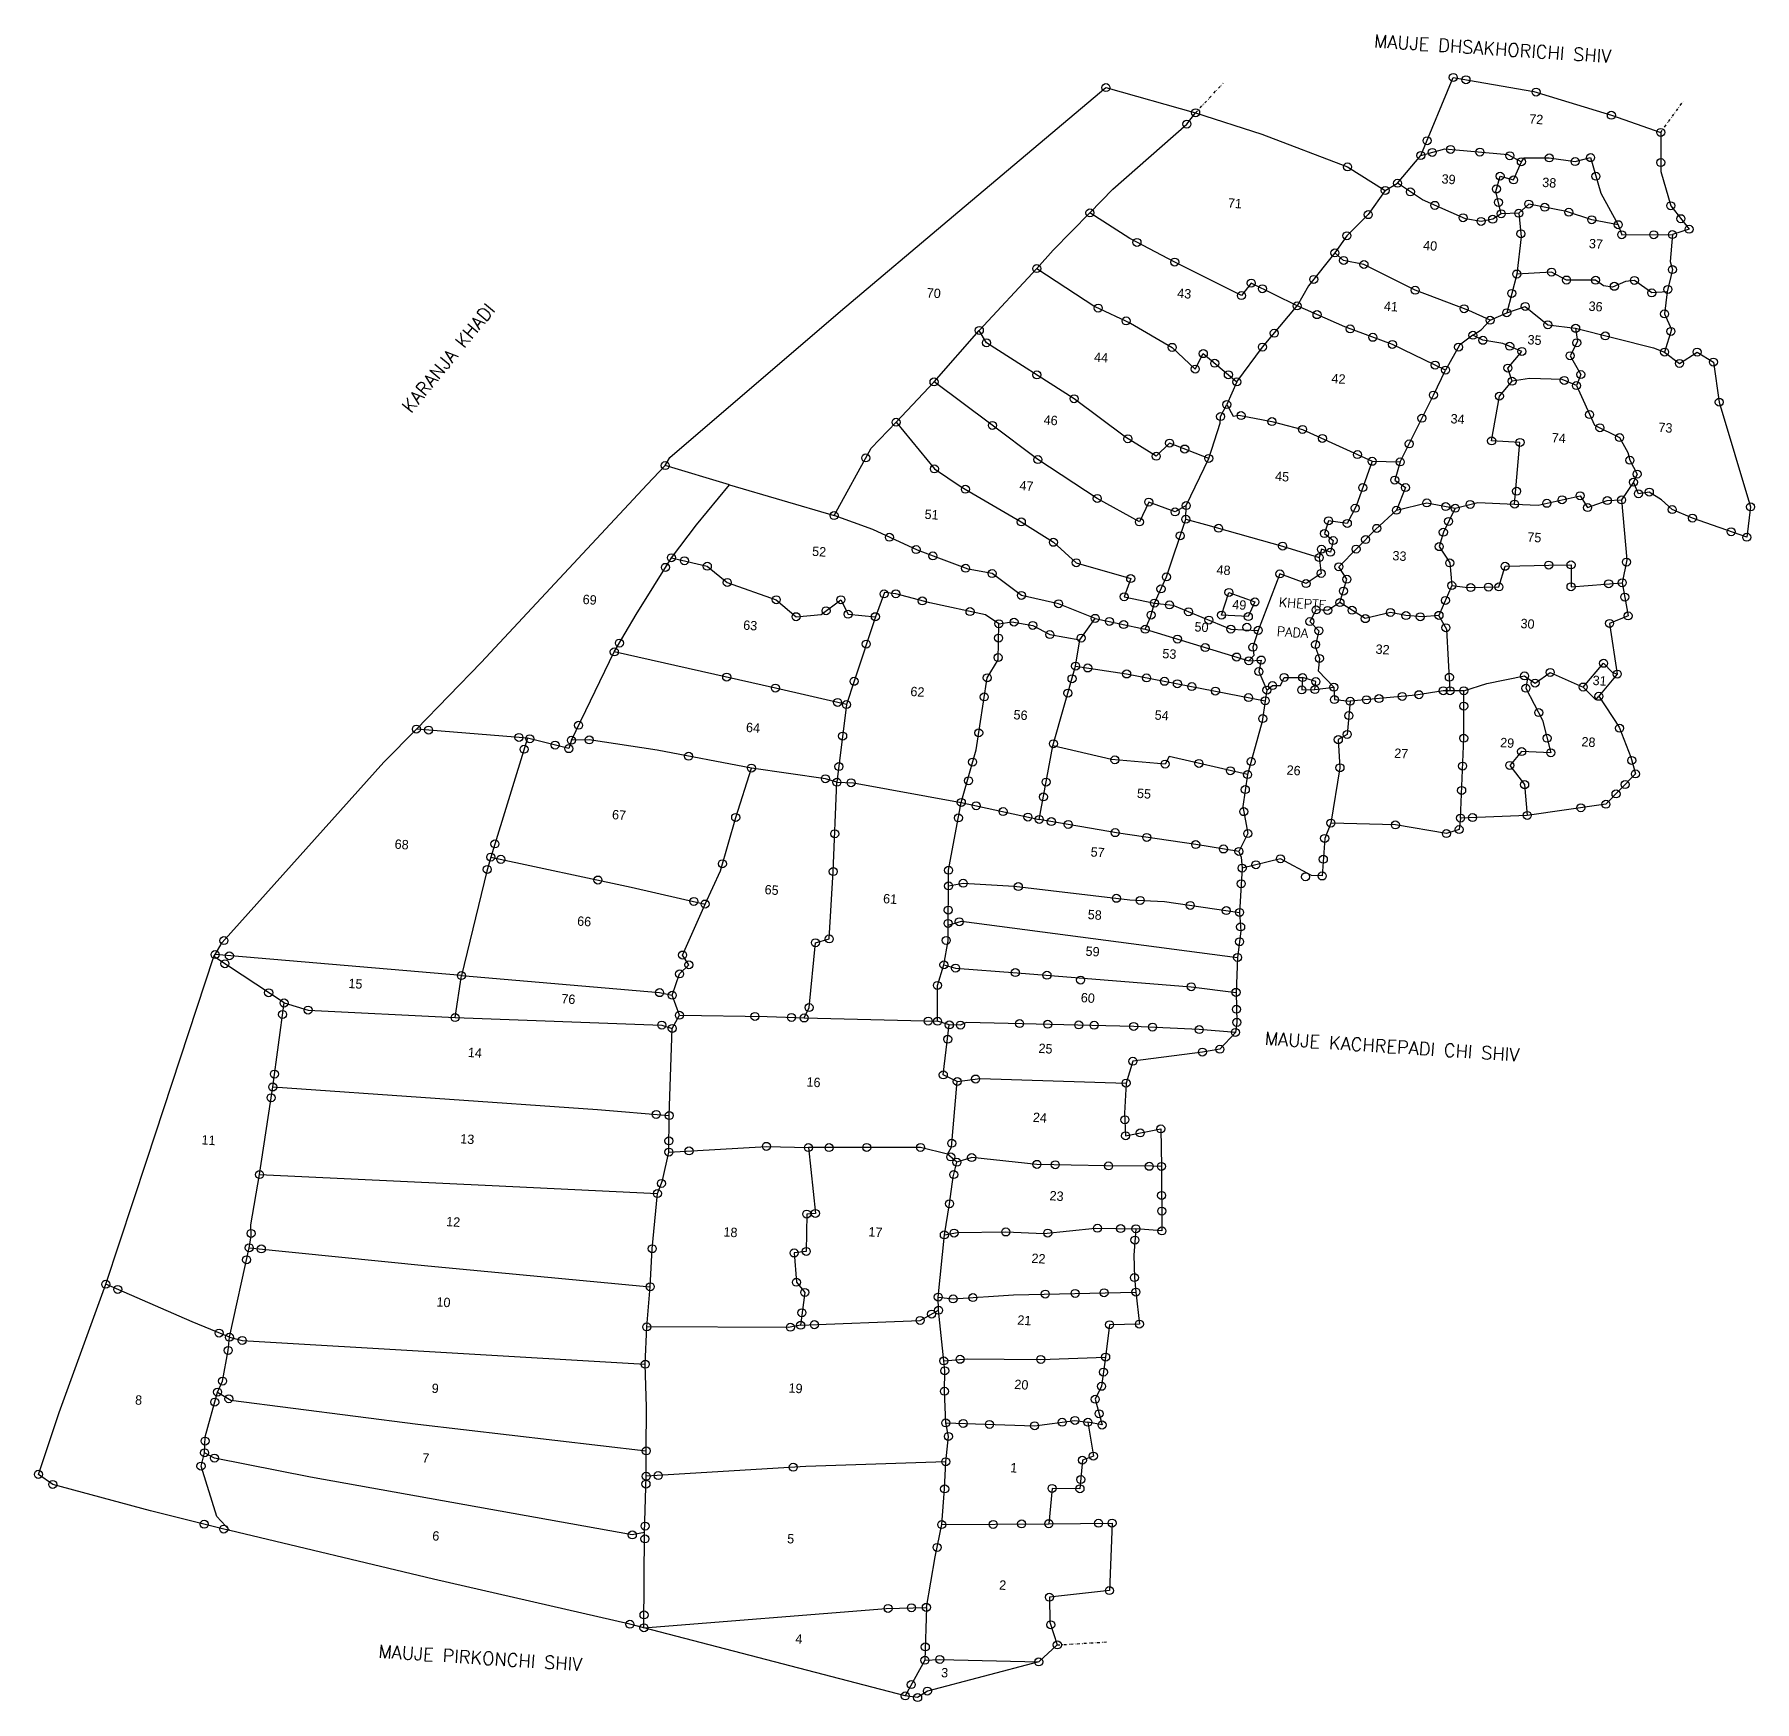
# Model space of a CAD drawing. Header units: metres. Extents: x 287810 to 289472, y 2086225 to 2087837.
import ezdxf
from ezdxf.enums import TextEntityAlignment as Align

# ---------------------------------------------------------------- set-up
doc = ezdxf.new("R2010")
doc.units = ezdxf.units.M
doc.header["$LTSCALE"] = 10
doc.header["$MEASUREMENT"] = 0
doc.linetypes.add('DIVIDE', pattern=[1.25, 0.5, -0.25, 0, -0.25, 0, -0.25])
for name, color, linetype in [('OFF', 1, 'Continuous'), ('POLY_PARCEL', 6, 'Continuous'), ('TEXT_MAPIN', 7, 'Continuous'), ('TEXT_MAPOUT', 7, 'Continuous'), ('TEXT_PARCEL', 7, 'Continuous'), ('V_BOUND_LINE', 7, 'Continuous'), ('V_DIVIDE_LINE', 7, 'DIVIDE')]:
    doc.layers.add(name, color=color, linetype=linetype)
doc.styles.get("Standard").update_dxf_attribs({"font": 'simplex.shx'})
doc.styles.add('TEXT_MAP', font='')
doc.styles.get('TEXT_MAP').set_extended_font_data('Kruti Dev 050')

msp = doc.modelspace()

# ---------------------------------------------------------------- linework, layer by layer
for centre in [(289181.1, 2087795.5), (289193.4, 2087793.3), (288845.4, 2087785.7), (289261.1, 2087781.4), (288932.1, 2087761.4), (289333.9, 2087759), (288923.6, 2087750.5), (289381.6, 2087742.4), (289155.8, 2087734.4), (289178.5, 2087726), (289078.9, 2087709), (289149.8, 2087720.1), (289160.8, 2087723.1), (289206.8, 2087723.4), (289235.8, 2087719.9), (289246.9, 2087714.1), (289273.9, 2087717.8), (289298.9, 2087714.2), (289313.8, 2087718), (289381.7, 2087713.3), (289127.2, 2087693.2), (289226.3, 2087700.1), (289239.4, 2087696.5), (289319, 2087700), (289115.3, 2087686.3), (289139.7, 2087684.9), (289222.8, 2087687.7), (289224.8, 2087674.7), (288829.9, 2087664.6), (289098.9, 2087662.9), (289163.3, 2087671.9), (289190.6, 2087659.9), (289219.2, 2087658.4), (289227.4, 2087663.8), (289244.4, 2087664.2), (289254, 2087673.1), (289269.5, 2087670), (289292.8, 2087665.2), (289314.9, 2087658), (289391.3, 2087671.5), (289401.1, 2087659), (289078.3, 2087642.5), (289208, 2087656.4), (289246.5, 2087644.4), (289340.6, 2087653.2), (289343.9, 2087643.5), (289374.9, 2087643.5), (289392.9, 2087643.6), (289409.1, 2087648.8), (288875.4, 2087636.1), (289066.7, 2087625.9), (288778.5, 2087610.7), (288911.9, 2087617), (289075.1, 2087618.6), (289094.8, 2087614.7), (289392.9, 2087609.8), (288985.8, 2087596.7), (288996.6, 2087591.3), (289046.2, 2087600.3), (289242.5, 2087605.5), (289276.1, 2087607.3), (289290.6, 2087599.7), (289318.7, 2087599.5), (289336.8, 2087593.6), (289356.2, 2087599.3), (288976.4, 2087584.6), (289030.2, 2087574.6), (289144.3, 2087589.8), (289237.6, 2087586.8), (289373, 2087587.3), (289388.5, 2087590.6), (288837.9, 2087572.6), (288864.9, 2087560.1), (289049.4, 2087566.2), (289191.5, 2087571.9), (289216.7, 2087560.8), (289232.8, 2087568), (289250.7, 2087574.1), (289385.3, 2087566.9), (288723, 2087551), (289008, 2087548.3), (289081.5, 2087552.4), (289103.4, 2087544.3), (289200.1, 2087546.3), (289209.8, 2087541.4), (289272.5, 2087556.5), (289299.4, 2087553), (289328, 2087545.7), (289391.5, 2087550), (288729.9, 2087539), (288909.4, 2087534.6), (288939.5, 2087528.5), (288996.7, 2087534.9), (289122.3, 2087537.4), (289186.2, 2087534.8), (289235.7, 2087535.7), (289247.5, 2087530.6), (289294, 2087526.5), (289300.5, 2087539), (289385.4, 2087530), (289416.8, 2087530), (288931.7, 2087513.6), (288950.5, 2087519.2), (289163.6, 2087517.4), (289173.7, 2087512.6), (289233.9, 2087514.6), (289304.4, 2087508.3), (289399.8, 2087519.1), (289432.5, 2087520.4), (288679.2, 2087501.2), (288778.6, 2087508), (288963.7, 2087508.1), (288971.9, 2087501.2), (289237.9, 2087501.9), (289288.4, 2087502.6), (289300.1, 2087497.6), (288814.6, 2087484.9), (288962.2, 2087479.3), (289161.9, 2087488.5), (289225.7, 2087487.4), (289438.2, 2087481.6), (288642.5, 2087462.2), (288735.6, 2087459.1), (288956.2, 2087467.7), (288976, 2087468.7), (289005.8, 2087462.9), (289150.8, 2087466.1), (289312.9, 2087469.6), (288866.6, 2087446.2), (288906.9, 2087442), (289035.4, 2087455.3), (289054.6, 2087446.5), (289218.2, 2087444.2), (289245.6, 2087442.7), (289322.9, 2087456.8), (289341.9, 2087447.3), (288613.2, 2087427.7), (288779.6, 2087426.1), (288894, 2087429.3), (288921.5, 2087436.3), (288944.7, 2087427.2), (289088.5, 2087430.9), (289138.5, 2087441.3), (289351.8, 2087425.4), (288419.4, 2087420.3), (288679.6, 2087417.1), (289102.7, 2087424.4), (289129.8, 2087423.8), (289358.8, 2087412), (288709.5, 2087397.4), (289093.6, 2087399), (289124.5, 2087406.3), (289134.9, 2087399), (289242.3, 2087395.5), (289355.3, 2087404.2), (289360.1, 2087393.1), (289370.6, 2087394.6), (288837, 2087388.5), (288886.8, 2087385), (288912.2, 2087375.5), (288923, 2087381.6), (289086.3, 2087379.1), (289126.1, 2087377.1), (289155.5, 2087384.2), (289173.8, 2087380.7), (289183, 2087379), (289197.4, 2087382.8), (289240.4, 2087383), (289271.5, 2087383.8), (289286.3, 2087387.2), (289303.7, 2087391.1), (289310.9, 2087379.7), (289330, 2087386.4), (289343.8, 2087387.1), (289392.7, 2087377.7), (289468.5, 2087380.4), (288582.6, 2087372), (288763.6, 2087365.8), (288877.7, 2087365.8), (288922.6, 2087368.4), (288954.3, 2087359.7), (289060.6, 2087366.9), (289078.7, 2087364.3), (289107.1, 2087359.6), (289176.6, 2087366.3), (289412.3, 2087369.5), (288636.1, 2087351), (288794.6, 2087346.1), (288917.2, 2087352.4), (289016.1, 2087342.4), (289056.6, 2087354.6), (289065, 2087347.8), (289096.4, 2087348.8), (289167.6, 2087341.9), (289171.5, 2087355.9), (289449.7, 2087356.3), (289464.8, 2087351), (288425.4, 2087331.2), (288438, 2087328.3), (288661.9, 2087339.1), (288678.1, 2087332.9), (288816.7, 2087326.4), (289051.6, 2087331.3), (289053.7, 2087339.4), (289062.4, 2087336.5), (289087.2, 2087339.5), (289177.7, 2087326.2), (289348.5, 2087327), (288419.6, 2087321.9), (288460.1, 2087323), (288709.7, 2087321), (288735.4, 2087315.9), (288869.3, 2087311), (288903.9, 2087312.6), (289013.5, 2087315.5), (289053.4, 2087316), (289070.5, 2087322.5), (289078.3, 2087310.4), (289231.2, 2087322.9), (289273.4, 2087324.1), (289294.9, 2087324.3), (288479.4, 2087307.3), (288630.9, 2087296.2), (288642.3, 2087296.4), (288763.7, 2087294.8), (288863, 2087293.5), (288898.6, 2087301.1), (288964.3, 2087297.6), (289038.8, 2087306.2), (289074.9, 2087299), (289179.7, 2087304.3), (289198, 2087302.4), (289215.1, 2087302.8), (289225.2, 2087303), (289294.9, 2087303.1), (289331.3, 2087306), (289344.4, 2087307), (289346.9, 2087293.2), (288526.7, 2087290.6), (288574.9, 2087279.9), (288589.2, 2087290.6), (288596.1, 2087276.6), (288667.9, 2087289.4), (288714, 2087279.2), (288799.6, 2087286.7), (288889, 2087275.8), (288892.3, 2087287.4), (288906.8, 2087285.6), (288925.2, 2087278.9), (288957.1, 2087275.7), (288989.4, 2087288.4), (289048.5, 2087280.7), (289059.8, 2087280.3), (289071.6, 2087287.8), (289083.3, 2087280.4), (289120.4, 2087278.3), (289135.4, 2087275.3), (289167.3, 2087275.5), (289173.5, 2087289.9), (288545.9, 2087274.2), (288622.5, 2087274.2), (288741.9, 2087267.4), (288756.6, 2087268.9), (288774.6, 2087265.8), (288835, 2087272.6), (288848.7, 2087269.6), (288862.5, 2087266.6), (288883.4, 2087262.1), (288944.9, 2087270.9), (288966.1, 2087262.2), (288981.7, 2087264), (288983, 2087274.3), (288992.6, 2087261), (289042.5, 2087269.5), (289051.2, 2087260.6), (289096.1, 2087272.3), (289149.2, 2087274.1), (289174, 2087263.5), (289332.2, 2087267.7), (289350.1, 2087275), (288375.2, 2087248.7), (288613.7, 2087247.7), (288741.6, 2087253.5), (288791.2, 2087256.9), (288821.4, 2087253.5), (288914.5, 2087252.6), (288941.3, 2087244.4), (288987.4, 2087244.7), (289048, 2087247.3), (288370.2, 2087240.2), (288741.2, 2087234.7), (288816.1, 2087226.4), (288971.7, 2087235.2), (288983.5, 2087231.6), (288995.5, 2087232.3), (289051.7, 2087233.8), (289326.4, 2087229.1), (288478.8, 2087215.8), (288601.9, 2087211.7), (288730.7, 2087215.1), (288812.6, 2087214.2), (288827.8, 2087224.6), (288865.4, 2087218.8), (288884.6, 2087215), (288902, 2087211.7), (288914.4, 2087209.3), (288993.2, 2087221.1), (289017.6, 2087215.5), (289035.5, 2087215.3), (289048.3, 2087211.4), (289177.3, 2087215.7), (289250, 2087216.9), (289260.2, 2087210), (289274.8, 2087220.3), (289339.6, 2087218.7), (288525.9, 2087205.2), (288727.8, 2087196.6), (288808.6, 2087200.3), (288928.4, 2087206.6), (288951.2, 2087202.2), (288983.2, 2087196), (288999.3, 2087192.9), (289001, 2087203.2), (289006.4, 2087207.6), (289034.7, 2087203.4), (289047.4, 2087203.7), (289065.7, 2087206), (289066.2, 2087194), (289081.4, 2087192.4), (289097.2, 2087193.9), (289109.3, 2087195), (289131.8, 2087197.1), (289147.9, 2087198.8), (289171.4, 2087202.6), (289178, 2087202.6), (289191.3, 2087202.6), (289251.3, 2087205), (289306.7, 2087206.2), (289321.8, 2087197.2), (288586, 2087191.3), (288594.6, 2087189.2), (288996.9, 2087175.7), (289080.2, 2087178.6), (289191.3, 2087187.7), (289263.7, 2087181.5), (288178.9, 2087165.5), (288190.7, 2087164.5), (288335.7, 2087169.2), (288722.4, 2087161.9), (289078.6, 2087160.4), (289341.8, 2087166.4), (288278, 2087157.4), (288283, 2087146), (288288.5, 2087156.2), (288313, 2087150), (288326.2, 2087146.6), (288328.7, 2087154.7), (288346, 2087155.1), (288590.9, 2087158.8), (288794.6, 2087151.4), (289070, 2087155.3), (289191.2, 2087156.7), (289247.2, 2087143.8), (289271.8, 2087156.7), (289275.4, 2087142.7), (288442, 2087139.3), (288502.7, 2087127.8), (288587.3, 2087129.3), (288716.5, 2087133.6), (288854, 2087135.8), (288902.6, 2087131.7), (288935.3, 2087132.3), (288985.8, 2087134.1), (289071.6, 2087128.2), (289190.1, 2087129.8), (289235.7, 2087130.4), (289353.6, 2087135.2), (288574.2, 2087117.5), (288585.4, 2087114.1), (288599, 2087113.7), (288712.6, 2087115.6), (288787.5, 2087114.3), (288965.7, 2087125.3), (288982.3, 2087121.5), (289250.1, 2087111.8), (289347.2, 2087111.9), (289357.2, 2087122.2), (288705.6, 2087094.6), (288784.9, 2087100), (288980.1, 2087107), (289189.2, 2087106.2), (289328.7, 2087092.8), (289338.4, 2087102.8), (288487.5, 2087080.1), (288702.8, 2087079.7), (288719.9, 2087091.4), (288746, 2087085.8), (288770, 2087080.5), (288780.9, 2087078.2), (288792.6, 2087076.1), (288978.6, 2087085.7), (289188.1, 2087079.5), (289199.7, 2087080), (289252.6, 2087082.1), (289304.4, 2087089.4), (288583.3, 2087064.3), (288808.9, 2087073.3), (288854.3, 2087065.4), (288884.8, 2087060.8), (288982.5, 2087064.5), (289056.8, 2087059.8), (289062.8, 2087074.7), (289125.2, 2087072.9), (289174.5, 2087064.5), (289186.8, 2087068.4), (288254.8, 2087054.5), (288932.2, 2087053.9), (288959, 2087049.6), (288973.9, 2087047.2), (288247.4, 2087029.8), (288250.8, 2087041.7), (288260.5, 2087039.6), (288474.7, 2087035.3), (288581.8, 2087027.8), (288693.3, 2087029), (288977, 2087031.1), (288990.4, 2087034.4), (289014.1, 2087040.2), (289055.5, 2087039.7), (288354.4, 2087019.6), (288693.3, 2087013.9), (288707.4, 2087016.5), (288760.7, 2087013.2), (288976.1, 2087016), (289038.3, 2087022.7), (289054.4, 2087023.5), (288447.1, 2086998.9), (288457.9, 2086996.4), (288855.5, 2087001.9), (288878.5, 2086999.9), (288926.9, 2086995.1), (288692.8, 2086977.7), (288693, 2086990.5), (288703.6, 2086979.2), (288961.7, 2086990.1), (288974.6, 2086988.3), (287992.9, 2086961), (288577.9, 2086962.6), (288691, 2086961.2), (288974.6, 2086959.9), (288975.6, 2086974.3), (287984.3, 2086947.5), (287998.1, 2086946.3), (288436.2, 2086947.1), (288564.6, 2086959), (288972.6, 2086944.7), (287993.8, 2086938.7), (288222.4, 2086927.2), (288433.3, 2086928.8), (288442.3, 2086937.6), (288688.8, 2086937.6), (288700, 2086934.4), (288757.8, 2086930.1), (288788.4, 2086927.6), (288036.1, 2086910.6), (288414, 2086910.7), (288682.5, 2086917.7), (288820.9, 2086922.9), (288927.9, 2086916.4), (288971.1, 2086911), (288051, 2086900.7), (288074.2, 2086893.8), (288426.2, 2086908.2), (288558.5, 2086896.3), (288971.5, 2086894.6), (288049.5, 2086889.6), (288216.3, 2086886.6), (288416.1, 2086879.4), (288433.1, 2086888.8), (288506.1, 2086887.7), (288541.4, 2086886.8), (288553.7, 2086886.2), (288673.6, 2086883.2), (288682.7, 2086883), (288694, 2086879.5), (288704.8, 2086879.4), (288761.9, 2086880.8), (288789.1, 2086880.2), (288819.1, 2086879.5), (288834, 2086879.2), (288872.2, 2086878), (288890.4, 2086877.4), (288971.9, 2086882), (288426.2, 2086876.1), (288692.5, 2086865.7), (288935.6, 2086875), (288970.5, 2086872.3), (288871.4, 2086844.4), (288938.6, 2086853.3), (288955.5, 2086856), (288041.7, 2086832), (288688.2, 2086831.2), (288719.4, 2086827.2), (288040, 2086819.5), (288701.7, 2086824.8), (288864.8, 2086823.2), (288038.5, 2086809.1), (288410.7, 2086793), (288423.3, 2086791.9), (288863.7, 2086787.8), (288898.4, 2086779), (288423, 2086767.4), (288517.2, 2086762.1), (288557.8, 2086760.9), (288577.8, 2086760.9), (288614.2, 2086761), (288666.2, 2086761.1), (288696.3, 2086765.1), (288864.4, 2086772.3), (288878.6, 2086775.1), (288422.9, 2086756.6), (288442.4, 2086757.7), (288695.4, 2086751.9), (288701.3, 2086746.7), (288715.6, 2086751.3), (288778.7, 2086744.7), (288796.4, 2086744.3), (288027.3, 2086734.8), (288698.3, 2086734.8), (288847.9, 2086743.2), (288887.3, 2086742.8), (288899, 2086742.7), (288411.9, 2086716.5), (288415.8, 2086726.2), (288899.2, 2086714.6), (288556.2, 2086696.6), (288564.5, 2086697.3), (288694.2, 2086706.6), (288899.4, 2086699.5), (288019.1, 2086677.9), (288698.6, 2086678.3), (288748.6, 2086679.3), (288789.1, 2086678.2), (288837.2, 2086682.9), (288859.6, 2086682.6), (288874.3, 2086682.4), (288899.5, 2086680.3), (288017.3, 2086664), (288029, 2086662.9), (288406.9, 2086663.1), (288555.7, 2086660.5), (288689.2, 2086676.5), (288873.4, 2086671.5), (288014.8, 2086652.4), (288544, 2086659), (287878.7, 2086628.8), (288546.2, 2086630.7), (288872.9, 2086635.2), (287890.2, 2086623.8), (288404.9, 2086626.4), (288554.3, 2086620.9), (288683.3, 2086616.4), (288697.7, 2086614.6), (288716.8, 2086615.9), (288786.7, 2086619.3), (288815.6, 2086619.9), (288843.6, 2086620.5), (288874.4, 2086621.2), (288551.5, 2086601.2), (288665.8, 2086593.8), (288676.9, 2086599.9), (288683.6, 2086603.6), (287988.2, 2086581.6), (287998.2, 2086577.5), (288401.6, 2086587.5), (288540.4, 2086587.2), (288550.3, 2086589.1), (288563.6, 2086589.7), (288848.9, 2086589.6), (288877.7, 2086590.2), (287997, 2086564.8), (288010.5, 2086574.4), (288400.1, 2086551.5), (288688.6, 2086554.7), (288689.6, 2086545.1), (288704.4, 2086556.2), (288782.4, 2086556.1), (288843, 2086543.8), (288845.1, 2086558.4), (287991.5, 2086535.2), (288841.1, 2086530.1), (287984, 2086514.8), (287986.7, 2086524.5), (287997.6, 2086518), (288689.3, 2086525.3), (288835.1, 2086517.6), (288690.5, 2086494.7), (288707.4, 2086494.2), (288803.1, 2086495.3), (288815.4, 2086497.1), (288828, 2086495.3), (288838.7, 2086503.6), (287974.6, 2086477.2), (288693.1, 2086481.6), (288732.8, 2086493.3), (288776.4, 2086491.9), (288841.6, 2086492.7), (287974.2, 2086465.8), (287983.7, 2086460.7), (288401.1, 2086467.7), (288833.2, 2086462.7), (287813.5, 2086445), (287970.7, 2086452.9), (288543.1, 2086451.9), (288690.5, 2086457.2), (288822.6, 2086458.7), (287827.4, 2086435.3), (288400.8, 2086435.6), (288401, 2086443.1), (288412.6, 2086443.8), (288689.5, 2086430.9), (288793.3, 2086431.4), (288820.3, 2086431), (288821.1, 2086440), (287973.8, 2086396.8), (288400, 2086395), (288686.7, 2086396.4), (288736.4, 2086396.6), (288763.9, 2086397.1), (288790.2, 2086397.3), (288838.2, 2086397.7), (288851.3, 2086397.8), (287992.7, 2086392.1), (288387.6, 2086386.4), (288399.8, 2086382.6), (288682.2, 2086374.4), (288848.7, 2086332.6), (288634.8, 2086315.3), (288657.4, 2086316), (288671.8, 2086316.4), (288790.7, 2086326.2), (288385.3, 2086300), (288398.8, 2086296.6), (288398.9, 2086309.1), (288792, 2086299.5), (288670.8, 2086278.1), (288798.4, 2086280.1), (288670.4, 2086265.2), (288684.8, 2086266), (288780.4, 2086263.7), (288651.4, 2086230.8), (288657.2, 2086241.7), (288663.4, 2086229.1), (288672.8, 2086235.4)]:
    msp.add_circle(centre, 3.87)
at = {"layer": 'OFF'}
msp.add_line((289048.3, 2087211.4), (289035.5, 2087215.3), dxfattribs=at)
at = {"layer": 'POLY_PARCEL'}
for p, q in [((288923.6, 2087750.5), (288932.1, 2087761.4)), ((288852.1, 2087687.6), (288923.6, 2087750.5)), ((289149.8, 2087720.1), (289172.8, 2087726.5)), ((289172.8, 2087726.5), (289233.9, 2087720.9)), ((289233.9, 2087720.9), (289246.9, 2087714.1)), ((289239.4, 2087696.5), (289246.9, 2087714.1)), ((289246.9, 2087714.1), (289249.5, 2087717.9)), ((289249.5, 2087717.9), (289273.9, 2087717.8)), ((289273.9, 2087717.8), (289298.9, 2087714.2)), ((289298.9, 2087714.2), (289313.8, 2087718)), ((289313.8, 2087718), (289323.7, 2087683.8)), ((289222.1, 2087685.4), (289226.3, 2087700.1)), ((289226.3, 2087700.1), (289239.4, 2087696.5)), ((288829.9, 2087664.6), (288852.1, 2087687.6)), ((289115.3, 2087686.3), (289098.9, 2087662.9)), ((289151.4, 2087677.1), (289127.2, 2087693.2)), ((289227.4, 2087663.8), (289222.1, 2087685.4)), ((289323.7, 2087683.8), (289340.6, 2087653.2)), ((288794.3, 2087628.4), (288829.9, 2087664.6)), ((288868.5, 2087639.7), (288829.9, 2087664.6)), ((289098.9, 2087662.9), (289078.3, 2087642.5)), ((289192.8, 2087659), (289151.4, 2087677.1)), ((289227.4, 2087663.8), (289219.2, 2087658.4)), ((289244.4, 2087664.2), (289227.4, 2087663.8)), ((289254, 2087673.1), (289244.4, 2087664.2)), ((289244.4, 2087664.2), (289246.8, 2087641.6)), ((289290.6, 2087665.9), (289254, 2087673.1)), ((289314.9, 2087658), (289290.6, 2087665.9)), ((289208, 2087656.4), (289192.8, 2087659)), ((289219.2, 2087658.4), (289208, 2087656.4)), ((289340.6, 2087653.2), (289314.9, 2087658)), ((289340.6, 2087653.2), (289343.9, 2087643.5)), ((288778.5, 2087610.7), (288794.3, 2087628.4)), ((288911.9, 2087617), (288868.5, 2087639.7)), ((289078.3, 2087642.5), (289066.7, 2087625.9)), ((289246.8, 2087641.6), (289242.5, 2087605.5)), ((289343.9, 2087643.5), (289392.9, 2087643.6)), ((288976.4, 2087584.6), (288911.9, 2087617)), ((289066.7, 2087625.9), (289041.3, 2087594.2)), ((289075.1, 2087618.6), (289066.7, 2087625.9)), ((289094.8, 2087614.7), (289075.1, 2087618.6)), ((289144.3, 2087589.8), (289094.8, 2087614.7)), ((288723, 2087551), (288778.5, 2087610.7)), ((288778.5, 2087610.7), (288834.5, 2087574.2)), ((288985.8, 2087596.7), (288976.4, 2087584.6)), ((289030.2, 2087574.6), (288985.8, 2087596.7)), ((289242.5, 2087605.5), (289232.8, 2087568)), ((289276.1, 2087607.3), (289242.5, 2087605.5)), ((289290.6, 2087599.7), (289276.1, 2087607.3)), ((289318.7, 2087599.5), (289290.6, 2087599.7)), ((289326.3, 2087594), (289318.7, 2087599.5)), ((289347.5, 2087598.3), (289334.9, 2087592.8)), ((289356.2, 2087599.3), (289347.5, 2087598.3)), ((289373, 2087587.3), (289356.2, 2087599.3)), ((289041.3, 2087594.2), (289030.2, 2087574.6)), ((289196.1, 2087570.1), (289144.3, 2087589.8)), ((289334.9, 2087592.8), (289326.3, 2087594)), ((289388, 2087588.2), (289373, 2087587.3)), ((288834.5, 2087574.2), (288869.1, 2087558.1)), ((288996.7, 2087534.9), (289030.2, 2087574.6)), ((289076.4, 2087554.3), (289030.2, 2087574.6)), ((289216.7, 2087560.8), (289196.1, 2087570.1)), ((289216.7, 2087560.8), (289232.8, 2087568)), ((289232.8, 2087568), (289250.7, 2087574.1)), ((289250.7, 2087574.1), (289272.5, 2087556.5)), ((288679.2, 2087501.2), (288723, 2087551)), ((288729.9, 2087539), (288723, 2087551)), ((288869.1, 2087558.1), (288909.4, 2087534.6)), ((289122.3, 2087537.4), (289076.4, 2087554.3)), ((289200.1, 2087546.3), (289187.2, 2087536.6)), ((289200.1, 2087546.3), (289208.1, 2087551.4)), ((289209.8, 2087541.4), (289200.1, 2087546.3)), ((289208.1, 2087551.4), (289216.7, 2087560.8)), ((289272.5, 2087556.5), (289299.4, 2087553)), ((289299.4, 2087553), (289374.5, 2087534.2)), ((289299.4, 2087553), (289301.2, 2087540.3)), ((288814.6, 2087484.9), (288729.9, 2087539)), ((288909.4, 2087534.6), (288931.7, 2087513.6)), ((288971.9, 2087501.2), (288996.7, 2087534.9)), ((289173.7, 2087512.6), (289122.3, 2087537.4)), ((289187.2, 2087536.6), (289173.7, 2087512.6)), ((289229.1, 2087538.4), (289209.8, 2087541.4)), ((289247.5, 2087530.6), (289229.1, 2087538.4)), ((289233.9, 2087514.6), (289247.5, 2087530.6)), ((289301.2, 2087540.3), (289294, 2087526.5)), ((289374.5, 2087534.2), (289385.4, 2087530)), ((288931.7, 2087513.6), (288939.5, 2087528.5)), ((288939.5, 2087528.5), (288971.9, 2087501.2)), ((289161.9, 2087488.5), (289173.7, 2087512.6)), ((289237.9, 2087501.9), (289233.9, 2087514.6)), ((289294, 2087526.5), (289304.4, 2087508.3)), ((288642.5, 2087462.2), (288679.2, 2087501.2)), ((288734, 2087460.3), (288679.2, 2087501.2)), ((288971.9, 2087501.2), (288962.2, 2087479.3)), ((289225.7, 2087487.4), (289237.9, 2087501.9)), ((289254.8, 2087504.6), (289237.9, 2087501.9)), ((289286.2, 2087503.5), (289254.8, 2087504.6)), ((289300.1, 2087497.6), (289286.2, 2087503.5)), ((289304.4, 2087508.3), (289300.1, 2087497.6)), ((289300.1, 2087497.6), (289317.5, 2087459.5)), ((288864.4, 2087447.6), (288814.6, 2087484.9)), ((288956.2, 2087467.7), (288962.2, 2087479.3)), ((288962.2, 2087479.3), (288968.2, 2087468)), ((289129.8, 2087423.8), (289161.9, 2087488.5)), ((289218.2, 2087444.2), (289225.7, 2087487.4)), ((288618.3, 2087437.1), (288642.5, 2087462.2)), ((288642.5, 2087462.2), (288679.6, 2087417.1)), ((288955.8, 2087461.2), (288956.2, 2087467.7)), ((288968.2, 2087468), (288973.9, 2087469.1)), ((288973.9, 2087469.1), (289005.8, 2087462.9)), ((289005.8, 2087462.9), (289035.4, 2087455.3)), ((288779.6, 2087426.1), (288734, 2087460.3)), ((288894, 2087429.3), (288864.4, 2087447.6)), ((288944.7, 2087427.2), (288955.8, 2087461.2)), ((289035.4, 2087455.3), (289102.7, 2087424.4)), ((289317.5, 2087459.5), (289341.9, 2087447.3)), ((289341.9, 2087447.3), (289349.9, 2087432.8)), ((288582.6, 2087372), (288618.3, 2087437.1)), ((288906.9, 2087442), (288894, 2087429.3)), ((288944.7, 2087427.2), (288906.9, 2087442)), ((289245.6, 2087442.7), (289218.2, 2087444.2)), ((289240.4, 2087383), (289245.6, 2087442.7)), ((289349.9, 2087432.8), (289351.8, 2087425.4)), ((288481.6, 2087401.6), (288419.4, 2087420.3)), ((288679.6, 2087417.1), (288705.5, 2087399.8)), ((288837, 2087388.5), (288779.6, 2087426.1)), ((288923, 2087381.6), (288944.7, 2087427.2)), ((289102.7, 2087424.4), (289087.2, 2087381)), ((289102.7, 2087424.4), (289129.8, 2087423.8)), ((289129.8, 2087423.8), (289124.5, 2087406.3)), ((289351.8, 2087425.4), (289358.8, 2087412)), ((288449.7, 2087363.1), (288481.6, 2087401.6)), ((288481.6, 2087401.6), (288582.6, 2087372)), ((288705.5, 2087399.8), (288763.6, 2087365.8)), ((289124.5, 2087406.3), (289134.9, 2087399)), ((289134.9, 2087399), (289126.1, 2087377.1)), ((289358.8, 2087412), (289355.3, 2087404.2)), ((288877.7, 2087365.8), (288837, 2087388.5)), ((288886.8, 2087385), (288877.7, 2087365.8)), ((288912.2, 2087375.5), (288886.8, 2087385)), ((288923, 2087381.6), (288912.2, 2087375.5)), ((288922.6, 2087368.4), (288923, 2087381.6)), ((289087.2, 2087381), (289078.7, 2087364.3)), ((289126.1, 2087377.1), (289155.5, 2087384.2)), ((289155.5, 2087384.2), (289183, 2087379)), ((289183, 2087379), (289171.5, 2087355.9)), ((289183, 2087379), (289205, 2087384.7)), ((289205, 2087384.7), (289240.4, 2087383)), ((289240.4, 2087383), (289263, 2087381.9)), ((289263, 2087381.9), (289303.7, 2087391.1)), ((289303.7, 2087391.1), (289310.9, 2087379.7)), ((289310.9, 2087379.7), (289330, 2087386.4)), ((289330, 2087386.4), (289343.8, 2087387.1)), ((288425.4, 2087331.2), (288449.7, 2087363.1)), ((288620, 2087358.5), (288582.6, 2087372)), ((288763.6, 2087365.8), (288794.6, 2087346.1)), ((288903.9, 2087312.6), (288922.6, 2087368.4)), ((288922.6, 2087368.4), (288941.7, 2087363.2)), ((288941.7, 2087363.2), (289016.1, 2087342.4)), ((289060.6, 2087366.9), (289056.6, 2087354.6)), ((289078.7, 2087364.3), (289060.6, 2087366.9)), ((289106, 2087358.6), (289126.1, 2087377.1)), ((288663.4, 2087338.4), (288620, 2087358.5)), ((288794.6, 2087346.1), (288816.7, 2087326.4)), ((289056.6, 2087354.6), (289065, 2087347.9)), ((289065, 2087347.9), (289062.4, 2087336.5)), ((289070.5, 2087322.5), (289106, 2087358.6)), ((289171.5, 2087355.9), (289167.6, 2087341.9)), ((288391.3, 2087276.4), (288425.4, 2087331.2)), ((288425.4, 2087331.2), (288460.1, 2087323)), ((288712.2, 2087320.1), (288663.4, 2087338.4)), ((289016.1, 2087342.4), (289051.6, 2087331.3)), ((289053.7, 2087339.4), (289051.6, 2087331.3)), ((289051.6, 2087331.3), (289053.4, 2087316)), ((289062.4, 2087336.5), (289053.7, 2087339.4)), ((289167.6, 2087341.9), (289177.7, 2087326.2)), ((288460.1, 2087323), (288479.4, 2087307.3)), ((288735.4, 2087315.9), (288712.2, 2087320.1)), ((288763.7, 2087294.8), (288735.4, 2087315.9)), ((288816.7, 2087326.4), (288869.3, 2087311)), ((288892.3, 2087287.4), (288903.9, 2087312.6)), ((289013.5, 2087315.5), (288992.6, 2087261)), ((289038.8, 2087306.2), (289013.5, 2087315.5)), ((289053.4, 2087316), (289038.8, 2087306.2)), ((289078.3, 2087310.4), (289070.5, 2087322.5)), ((289177.7, 2087326.2), (289179.7, 2087304.3)), ((289225.2, 2087303), (289231.2, 2087322.9)), ((289231.2, 2087322.9), (289273.4, 2087324.1)), ((289273.4, 2087324.1), (289294.9, 2087324.3)), ((289294.9, 2087324.3), (289294.9, 2087303.1)), ((288479.4, 2087307.3), (288526.7, 2087290.6)), ((288631.5, 2087297.6), (288622.5, 2087274.2)), ((288642.3, 2087296.4), (288631.5, 2087297.6)), ((288675.1, 2087287.5), (288642.3, 2087296.4)), ((288869.3, 2087311), (288863, 2087293.5)), ((288957.1, 2087275.7), (288964.3, 2087297.6)), ((288964.3, 2087297.6), (288989.4, 2087288.4)), ((289071.6, 2087287.8), (289078.3, 2087310.4)), ((289179.7, 2087304.3), (289167.3, 2087275.5)), ((289179.7, 2087304.3), (289195.2, 2087302.3)), ((289195.2, 2087302.3), (289225.2, 2087303)), ((289294.9, 2087303.1), (289344.4, 2087307)), ((288526.7, 2087290.6), (288545.9, 2087274.2)), ((288570, 2087276.2), (288589.2, 2087290.6)), ((288589.2, 2087290.6), (288596.1, 2087276.6)), ((288729, 2087276.1), (288675.1, 2087287.5)), ((288799.6, 2087286.7), (288763.7, 2087294.8)), ((288835, 2087272.6), (288799.6, 2087286.7)), ((288863, 2087293.5), (288892.3, 2087287.4)), ((288888.3, 2087273.6), (288892.3, 2087287.4)), ((288892.3, 2087287.4), (288909.9, 2087285.2)), ((288909.9, 2087285.2), (288966.1, 2087262.2)), ((288989.4, 2087288.4), (288983, 2087274.3)), ((289048.5, 2087280.7), (289042.5, 2087269.5)), ((289059.8, 2087280.3), (289048.5, 2087280.7)), ((289071.6, 2087287.8), (289059.8, 2087280.3)), ((289096.1, 2087272.3), (289071.6, 2087287.8)), ((288370.2, 2087240.2), (288391.3, 2087276.4)), ((288545.9, 2087274.2), (288570, 2087276.2)), ((288596.1, 2087276.6), (288622.5, 2087274.2)), ((288622.5, 2087274.2), (288601.9, 2087211.7)), ((288741.9, 2087267.4), (288729, 2087276.1)), ((288741.2, 2087232.6), (288741.9, 2087267.4)), ((288741.9, 2087267.4), (288754.5, 2087269.2)), ((288754.5, 2087269.2), (288774.6, 2087265.8)), ((288774.6, 2087265.8), (288791.2, 2087256.9)), ((288820.2, 2087251.8), (288835, 2087272.6)), ((288835, 2087272.6), (288883.4, 2087262.1)), ((288883.4, 2087262.1), (288888.3, 2087273.6)), ((288983, 2087274.3), (288957.1, 2087275.7)), ((289042.5, 2087269.5), (289051.2, 2087260.6)), ((289120.4, 2087278.3), (289096.1, 2087272.3)), ((289135.4, 2087275.3), (289120.4, 2087278.3)), ((289151.2, 2087273.9), (289135.4, 2087275.3)), ((289167.3, 2087275.5), (289151.2, 2087273.9)), ((289175, 2087261.8), (289167.3, 2087275.5)), ((288791.2, 2087256.9), (288820.2, 2087251.8)), ((288816.1, 2087226.4), (288820.2, 2087251.8)), ((288883.4, 2087262.1), (288983.5, 2087231.6)), ((288966.1, 2087262.2), (288992.6, 2087261)), ((288992.6, 2087261), (288987.4, 2087244.7)), ((289051.2, 2087260.6), (289047.5, 2087245.3)), ((289178, 2087202.6), (289175, 2087261.8)), ((288328.7, 2087154.7), (288370.2, 2087240.2)), ((288525.9, 2087205.2), (288370.2, 2087240.2)), ((288730.7, 2087215.1), (288741.2, 2087232.6)), ((288988.4, 2087236.8), (288983.5, 2087231.6)), ((288983.5, 2087231.6), (288995.5, 2087232.3)), ((288987.4, 2087244.7), (288988.4, 2087236.8)), ((288995.5, 2087232.3), (288993.2, 2087221.1)), ((289047.5, 2087245.3), (289051.7, 2087233.8)), ((289051.7, 2087233.8), (289050.6, 2087221.9)), ((288719.8, 2087145.6), (288730.7, 2087215.1)), ((288793.9, 2087149.2), (288816.1, 2087226.4)), ((288816.1, 2087226.4), (288865.4, 2087218.8)), ((288865.4, 2087218.8), (288999.3, 2087192.9)), ((288993.2, 2087221.1), (289001, 2087203.2)), ((289014.1, 2087207.7), (289017.6, 2087215.5)), ((289017.6, 2087215.5), (289035.5, 2087215.3)), ((289035.5, 2087215.3), (289034.7, 2087203.4)), ((289050.6, 2087221.9), (289065.7, 2087206)), ((289213.4, 2087209.7), (289250, 2087216.9)), ((289250, 2087216.9), (289252.9, 2087214.9)), ((289252.9, 2087214.9), (289251.3, 2087205)), ((289252.9, 2087214.9), (289260.2, 2087210)), ((289260.2, 2087210), (289274.8, 2087220.3)), ((289274.8, 2087220.3), (289306.7, 2087206.2)), ((289306.7, 2087206.2), (289326.4, 2087229.1)), ((289326.4, 2087229.1), (289334.6, 2087220.5)), ((289334.6, 2087220.5), (289339.6, 2087218.7)), ((288594.6, 2087189.2), (288525.9, 2087205.2)), ((288601.9, 2087211.7), (288594.6, 2087189.2)), ((289001, 2087203.2), (288999.3, 2087192.9)), ((289001, 2087203.2), (289006.4, 2087207.6)), ((289006.4, 2087207.6), (289014.1, 2087207.7)), ((289034.7, 2087203.4), (289047.4, 2087203.7)), ((289047.4, 2087203.7), (289048.3, 2087211.4)), ((289047.4, 2087203.7), (289065.7, 2087206)), ((289065.7, 2087206), (289066.2, 2087194)), ((289144.9, 2087198.3), (289081.4, 2087192.4)), ((289171.4, 2087202.6), (289144.9, 2087198.3)), ((289178, 2087202.6), (289171.4, 2087202.6)), ((289191.3, 2087202.6), (289178, 2087202.6)), ((289191.2, 2087156.7), (289191.3, 2087202.6)), ((289191.3, 2087202.6), (289213.4, 2087209.7)), ((289251.3, 2087205), (289267.5, 2087174)), ((289306.7, 2087206.2), (289318.8, 2087193.8)), ((289318.8, 2087193.8), (289321.8, 2087197.2)), ((288594.6, 2087189.2), (288585.4, 2087114.1)), ((288999.3, 2087192.9), (288996.5, 2087172.8)), ((289066.2, 2087194), (289081.4, 2087192.4)), ((289081.4, 2087192.4), (289078.6, 2087160.4)), ((288286.3, 2087156.7), (288178.9, 2087165.5)), ((288996.5, 2087172.8), (288982.3, 2087121.5)), ((289267.5, 2087174), (289275.4, 2087142.7)), ((288286.3, 2087156.7), (288250.8, 2087041.7)), ((288326.2, 2087146.6), (288286.3, 2087156.7)), ((288328.7, 2087154.7), (288326.2, 2087146.6)), ((288346, 2087155.1), (288328.7, 2087154.7)), ((288411.5, 2087145.1), (288346, 2087155.1)), ((288780.9, 2087078.2), (288793.9, 2087149.2)), ((288850.8, 2087136.1), (288793.9, 2087149.2)), ((289078.6, 2087160.4), (289070, 2087155.3)), ((289070, 2087155.3), (289071.6, 2087128.2)), ((289188.1, 2087079.5), (289191.2, 2087156.7)), ((288502.7, 2087127.8), (288411.5, 2087145.1)), ((288705.6, 2087094.6), (288719.8, 2087145.6)), ((288902.6, 2087131.7), (288850.8, 2087136.1)), ((288906.5, 2087138.9), (288902.6, 2087131.7)), ((288982.3, 2087121.5), (288906.5, 2087138.9)), ((289247.2, 2087143.8), (289235.7, 2087130.4)), ((289235.7, 2087130.4), (289250.1, 2087111.8)), ((289275.4, 2087142.7), (289247.2, 2087143.8)), ((288487.5, 2087080.1), (288502.7, 2087127.8)), ((288574.2, 2087117.5), (288502.7, 2087127.8)), ((288585.4, 2087114.1), (288574.2, 2087117.5)), ((288581.8, 2087027.8), (288585.4, 2087114.1)), ((288585.4, 2087114.1), (288601.5, 2087113.6)), ((288601.5, 2087113.6), (288705.6, 2087094.6)), ((288982.3, 2087121.5), (288977.7, 2087090.6)), ((289071.6, 2087128.2), (289062.8, 2087074.7)), ((289250.1, 2087111.8), (289252.6, 2087082.1)), ((288472.8, 2087028.5), (288487.5, 2087080.1)), ((288693.3, 2087029), (288705.6, 2087094.6)), ((288705.6, 2087094.6), (288780.9, 2087078.2)), ((288977.7, 2087090.6), (288982.5, 2087064.5)), ((288857.5, 2087064.8), (288780.9, 2087078.2)), ((288932.2, 2087053.9), (288857.5, 2087064.8)), ((288982.5, 2087064.5), (288973.9, 2087047.2)), ((288973.9, 2087047.2), (288932.2, 2087053.9)), ((288973.9, 2087047.2), (288976, 2087041.6)), ((288250.8, 2087041.7), (288246.9, 2087028.2)), ((288250.8, 2087041.7), (288386.6, 2087012.8)), ((288976, 2087041.6), (288977, 2087031.1)), ((288246.9, 2087028.2), (288222.4, 2086927.2)), ((288457.9, 2086996.4), (288472.8, 2087028.5)), ((288577.9, 2086962.6), (288581.8, 2087027.8)), ((288692.8, 2086975.8), (288693.3, 2087013.9)), ((288693.3, 2087013.9), (288693.3, 2087029)), ((288693.3, 2087013.9), (288707.4, 2087016.5)), ((288707.4, 2087016.5), (288756.8, 2087013.7)), ((288756.8, 2087013.7), (288868.5, 2087000.4)), ((288386.6, 2087012.8), (288457.9, 2086996.4)), ((288868.5, 2087000.4), (288902.1, 2086998.7)), ((288902.1, 2086998.7), (288974.6, 2086988.3)), ((288436.2, 2086947.1), (288457.9, 2086996.4)), ((288692.8, 2086975.8), (288705.9, 2086979.9)), ((288705.9, 2086979.9), (288972.6, 2086944.7)), ((288692.8, 2086960.9), (288692.8, 2086975.8)), ((288222.4, 2086927.2), (287984.3, 2086947.5)), ((288442.3, 2086937.6), (288436.2, 2086947.1)), ((288558.5, 2086896.3), (288564.6, 2086959)), ((288564.6, 2086959), (288577.9, 2086962.6)), ((288688.8, 2086937.6), (288692.8, 2086960.9)), ((288051, 2086900.7), (287983.2, 2086945.8)), ((288433.3, 2086928.8), (288442.3, 2086937.6)), ((288682.5, 2086917.7), (288688.8, 2086937.6)), ((288688.8, 2086937.6), (288700, 2086934.4)), ((288700, 2086934.4), (288759.7, 2086930)), ((288216.3, 2086886.6), (288222.4, 2086927.2)), ((288222.4, 2086927.2), (288414, 2086910.7)), ((288426.2, 2086908.2), (288433.3, 2086928.8)), ((288682.7, 2086883), (288682.5, 2086917.7)), ((288759.7, 2086930), (288927.9, 2086916.4)), ((288927.9, 2086916.4), (288971.1, 2086911)), ((288040, 2086819.5), (288051, 2086900.7)), ((288051, 2086900.7), (288074.2, 2086893.8)), ((288414, 2086910.7), (288426.2, 2086908.2)), ((288433.1, 2086888.8), (288426.2, 2086908.2)), ((288074.2, 2086893.8), (288216.3, 2086886.6)), ((288216.3, 2086886.6), (288416.1, 2086879.4)), ((288426.2, 2086876.1), (288433.1, 2086888.8)), ((288433.1, 2086888.8), (288517.9, 2086887.6)), ((288517.9, 2086887.6), (288553.7, 2086886.2)), ((288553.7, 2086886.2), (288558.5, 2086896.3)), ((288553.7, 2086886.2), (288682.7, 2086883)), ((288694, 2086879.5), (288682.7, 2086883)), ((288710.3, 2086882), (288704.8, 2086879.4)), ((288872.2, 2086878), (288710.3, 2086882)), ((288416.1, 2086879.4), (288426.2, 2086876.1)), ((288423.3, 2086791.9), (288426.2, 2086876.1)), ((288688.2, 2086831.2), (288694, 2086879.5)), ((288704.8, 2086879.4), (288694, 2086879.5)), ((288935.6, 2086875), (288872.2, 2086878)), ((288970.5, 2086872.3), (288935.6, 2086875)), ((288701.7, 2086824.8), (288688.2, 2086831.2)), ((288027.3, 2086734.8), (288040, 2086819.5)), ((288040, 2086819.5), (288353.8, 2086797.7)), ((288696, 2086761.2), (288701.7, 2086824.8)), ((288701.7, 2086824.8), (288723.7, 2086827.8)), ((288723.7, 2086827.8), (288864.8, 2086823.2)), ((288353.8, 2086797.7), (288423.3, 2086791.9)), ((288422.9, 2086756.6), (288423.3, 2086791.9)), ((288416.9, 2086729), (288422.9, 2086756.6)), ((288422.9, 2086756.6), (288517.2, 2086762.1)), ((288517.2, 2086762.1), (288557.8, 2086760.9)), ((288666.2, 2086761.1), (288557.8, 2086760.9)), ((288557.8, 2086760.9), (288564.5, 2086697.3)), ((288692.4, 2086754.5), (288666.2, 2086761.1)), ((288692.4, 2086754.5), (288696, 2086761.2)), ((288701.3, 2086746.7), (288692.4, 2086754.5)), ((288715.6, 2086751.3), (288701.3, 2086746.7)), ((288778.7, 2086744.7), (288715.6, 2086751.3)), ((288018.8, 2086686.1), (288027.3, 2086734.8)), ((288027.3, 2086734.8), (288252.1, 2086724.2)), ((288694.2, 2086706.6), (288697.8, 2086732.7)), ((288697.8, 2086732.7), (288701.3, 2086746.7)), ((288845, 2086743.3), (288778.7, 2086744.7)), ((288890.1, 2086742.8), (288845, 2086743.3)), ((288899, 2086742.7), (288890.1, 2086742.8)), ((288252.1, 2086724.2), (288411.9, 2086716.5)), ((288406.9, 2086663.1), (288411.9, 2086716.5)), ((288411.9, 2086716.5), (288416.9, 2086729)), ((288564.5, 2086697.3), (288556.2, 2086696.6)), ((288689.2, 2086676.5), (288694.2, 2086706.6)), ((288019.2, 2086675.2), (288018.8, 2086686.1)), ((288556.2, 2086696.6), (288555.7, 2086660.5)), ((288785.2, 2086677.8), (288835.1, 2086683)), ((288835.1, 2086683), (288874.3, 2086682.4)), ((287998.2, 2086577.5), (288017.3, 2086664)), ((288017.3, 2086664), (288019.2, 2086675.2)), ((288017.3, 2086664), (288189.9, 2086646.6)), ((288683.3, 2086616.4), (288689.2, 2086676.5)), ((288689.2, 2086676.5), (288701.9, 2086678.9)), ((288701.9, 2086678.9), (288748.6, 2086679.3)), ((288748.6, 2086679.3), (288785.2, 2086677.8)), ((288404.9, 2086626.4), (288406.9, 2086663.1)), ((288555.7, 2086660.5), (288544, 2086659)), ((288544, 2086659), (288546.2, 2086630.7)), ((288189.9, 2086646.6), (288404.9, 2086626.4)), ((287962.2, 2086592.3), (287878.7, 2086628.8)), ((288401.6, 2086587.5), (288404.9, 2086626.4)), ((288546.2, 2086630.7), (288554.3, 2086620.9)), ((288554.3, 2086620.9), (288550.3, 2086589.1)), ((288683.3, 2086616.4), (288697.7, 2086614.6)), ((288683.6, 2086603.6), (288683.3, 2086616.4)), ((288697.7, 2086614.6), (288756, 2086618.6)), ((288756, 2086618.6), (288874.4, 2086621.2)), ((288665.8, 2086593.8), (288683.6, 2086603.6)), ((288688.6, 2086554.7), (288683.6, 2086603.6)), ((287998.2, 2086577.5), (287962.2, 2086592.3)), ((288400.1, 2086551.5), (288401.6, 2086587.5)), ((288538.5, 2086586.9), (288401.6, 2086587.5)), ((288550.3, 2086589.1), (288538.5, 2086586.9)), ((288550.3, 2086589.1), (288665.8, 2086593.8)), ((287991.5, 2086535.2), (287997, 2086564.8)), ((287997, 2086564.8), (287998.2, 2086577.5)), ((287998.2, 2086577.5), (288010.5, 2086574.4)), ((288010.5, 2086574.4), (288400.1, 2086551.5)), ((288401.3, 2086509.9), (288400.1, 2086551.5)), ((288688.6, 2086554.7), (288711.7, 2086556.6)), ((288689.6, 2086545.1), (288688.6, 2086554.7)), ((288711.7, 2086556.6), (288782.4, 2086556.1)), ((288782.4, 2086556.1), (288845.1, 2086558.4)), ((287986.7, 2086524.5), (287991.5, 2086535.2)), ((288689.3, 2086525.3), (288689.6, 2086545.1)), ((287974.8, 2086481.4), (287986.7, 2086524.5)), ((287986.7, 2086524.5), (287999.6, 2086516.8)), ((287999.6, 2086516.8), (288180.3, 2086493.4)), ((288690.5, 2086494.7), (288689.3, 2086525.3)), ((288401.1, 2086467.7), (288401.3, 2086509.9)), ((287974.2, 2086465.8), (287974.8, 2086481.4)), ((288180.3, 2086493.4), (288401.1, 2086467.7)), ((288690.5, 2086494.7), (288776.4, 2086491.9)), ((288693.1, 2086481.6), (288690.5, 2086494.7)), ((288690.5, 2086457.2), (288693.1, 2086481.6)), ((288776.4, 2086491.9), (288815.4, 2086497.1)), ((288815.4, 2086497.1), (288828, 2086495.3)), ((287970.7, 2086452.9), (287974.2, 2086465.8)), ((287983.7, 2086460.7), (287974.2, 2086465.8)), ((288401, 2086443.1), (288401.1, 2086467.7)), ((287985.9, 2086404.1), (287970.7, 2086452.9)), ((288076.5, 2086442.3), (287983.7, 2086460.7)), ((288555.4, 2086452.7), (288401, 2086443.1)), ((288690.5, 2086457.2), (288555.4, 2086452.7)), ((288689.5, 2086430.9), (288690.5, 2086457.2)), ((288387.6, 2086386.4), (288076.5, 2086442.3)), ((288399.5, 2086388.9), (288401, 2086443.1)), ((288686.7, 2086396.4), (288689.5, 2086430.9)), ((287998.6, 2086390.7), (287985.9, 2086404.1)), ((288399.5, 2086388.9), (288387.6, 2086386.4)), ((288398.8, 2086296.6), (288399.5, 2086388.9)), ((288680.2, 2086365.1), (288686.7, 2086396.4)), ((288686.7, 2086396.4), (288790.2, 2086397.3)), ((288671.8, 2086316.4), (288680.2, 2086365.1)), ((288398.8, 2086296.6), (288633, 2086315.3)), ((288633, 2086315.3), (288671.8, 2086316.4)), ((288671.8, 2086316.4), (288670.4, 2086265.2)), ((288670.4, 2086265.2), (288651.4, 2086230.8)), ((288670.4, 2086265.2), (288684.8, 2086266)), ((288684.8, 2086266), (288780.4, 2086263.7))]:
    msp.add_line(p, q, dxfattribs=at)
at = {"layer": 'V_BOUND_LINE'}
for p, q in [((289149.8, 2087720.1), (289181.1, 2087795.5)), ((289181.1, 2087795.5), (289258.9, 2087782)), ((288698.2, 2087661.9), (288845.4, 2087785.7)), ((288845.4, 2087785.7), (288932.1, 2087761.4)), ((289258.9, 2087782), (289333.9, 2087759)), ((288932.1, 2087761.4), (288996, 2087740.8)), ((289333.9, 2087759), (289381.6, 2087742.4)), ((288996, 2087740.8), (289078.9, 2087709)), ((289381.6, 2087742.4), (289381.8, 2087704.5)), ((289127.2, 2087693.2), (289149.8, 2087720.1)), ((289078.9, 2087709), (289115.3, 2087686.3)), ((289381.8, 2087704.5), (289391.3, 2087671.5)), ((289115.3, 2087686.3), (289127.2, 2087693.2)), ((288588.8, 2087569.7), (288698.2, 2087661.9)), ((289391.3, 2087671.5), (289409.1, 2087648.8)), ((289409.1, 2087648.8), (289392.9, 2087643.6)), ((289392.9, 2087643.6), (289390.8, 2087617.7)), ((289390.8, 2087617.7), (289392.9, 2087609.8)), ((289392.9, 2087609.8), (289388, 2087588.2)), ((289388, 2087588.2), (289385.3, 2087566.9)), ((288423.7, 2087428.2), (288588.8, 2087569.7)), ((289385.3, 2087566.9), (289392, 2087551.9)), ((289392, 2087551.9), (289385.4, 2087530)), ((289385.4, 2087530), (289399.8, 2087519.1)), ((289399.8, 2087519.1), (289416.8, 2087530)), ((289416.8, 2087530), (289432.5, 2087520.4)), ((289432.5, 2087520.4), (289438.2, 2087481.6)), ((289438.2, 2087481.6), (289468.5, 2087380.4)), ((288402.1, 2087402), (288419.4, 2087420.3)), ((288419.4, 2087420.3), (288423.7, 2087428.2)), ((288241.6, 2087230), (288402.1, 2087402)), ((289355.3, 2087404.2), (289343.8, 2087387.1)), ((289360.1, 2087393.1), (289355.3, 2087404.2)), ((289343.8, 2087387.1), (289349, 2087329.2)), ((289370.6, 2087394.6), (289360.1, 2087393.1)), ((289382.5, 2087387.3), (289370.6, 2087394.6)), ((289392.7, 2087377.7), (289382.5, 2087387.3)), ((289468.5, 2087380.4), (289464.8, 2087351)), ((289412.3, 2087369.5), (289392.7, 2087377.7)), ((289464.8, 2087351), (289412.3, 2087369.5)), ((289349, 2087329.2), (289344.4, 2087307)), ((289344.4, 2087307), (289350.1, 2087275)), ((289350.1, 2087275), (289332.2, 2087267.7)), ((289332.2, 2087267.7), (289339.6, 2087218.7)), ((288178.9, 2087165.5), (288241.6, 2087230)), ((289339.6, 2087218.7), (289321.8, 2087197.2)), ((289321.8, 2087197.2), (289341.3, 2087167.5)), ((288147.4, 2087133.6), (288178.9, 2087165.5)), ((289341.3, 2087167.5), (289352.7, 2087138.4)), ((287991.3, 2086959.2), (288147.4, 2087133.6)), ((289352.7, 2087138.4), (289357.2, 2087122.2)), ((289357.2, 2087122.2), (289328.7, 2087092.8)), ((289252.6, 2087082.1), (289188.1, 2087079.5)), ((289328.7, 2087092.8), (289252.6, 2087082.1)), ((289062.8, 2087074.7), (289056.8, 2087059.8)), ((289125.2, 2087072.9), (289062.8, 2087074.7)), ((289174.5, 2087064.5), (289125.2, 2087072.9)), ((289186.8, 2087068.4), (289174.5, 2087064.5)), ((289188.1, 2087079.5), (289186.8, 2087068.4)), ((289056.8, 2087059.8), (289054.4, 2087023.5)), ((288977, 2087031.1), (288974.6, 2086988.3)), ((289014.1, 2087040.2), (288977, 2087031.1)), ((289044, 2087024.1), (289014.1, 2087040.2)), ((289054.4, 2087023.5), (289044, 2087024.1)), ((288974.6, 2086988.3), (288975.9, 2086970)), ((288975.9, 2086970), (288972.6, 2086944.7)), ((287983.2, 2086945.8), (287984.3, 2086947.5)), ((287984.3, 2086947.5), (287991.3, 2086959.2)), ((287918.3, 2086748.7), (287983.2, 2086945.8)), ((288972.6, 2086944.7), (288971.1, 2086911)), ((288971.1, 2086911), (288971.9, 2086882)), ((288971.9, 2086882), (288970.5, 2086872.3)), ((288970.5, 2086872.3), (288955.5, 2086856)), ((288938.6, 2086853.3), (288871.4, 2086844.4)), ((288955.5, 2086856), (288938.6, 2086853.3)), ((288871.4, 2086844.4), (288864.8, 2086823.2)), ((288864.8, 2086823.2), (288863.3, 2086794.3)), ((288863.3, 2086794.3), (288864.4, 2086772.3)), ((288864.4, 2086772.3), (288898.4, 2086779)), ((288898.4, 2086779), (288899, 2086742.7)), ((287878.7, 2086628.8), (287918.3, 2086748.7)), ((288899, 2086742.7), (288899.5, 2086680.3)), ((288874.3, 2086682.4), (288872.2, 2086656.8)), ((288899.5, 2086680.3), (288874.3, 2086682.4)), ((288872.2, 2086656.8), (288872.9, 2086635.2)), ((288872.9, 2086635.2), (288874.4, 2086621.2)), ((287833.7, 2086504.9), (287878.7, 2086628.8)), ((288874.4, 2086621.2), (288877.7, 2086590.2)), ((288848.9, 2086589.6), (288845.1, 2086558.4)), ((288877.7, 2086590.2), (288848.9, 2086589.6)), ((288845.1, 2086558.4), (288841.1, 2086530.1)), ((288841.1, 2086530.1), (288835.1, 2086517.6)), ((288835.1, 2086517.6), (288841.6, 2086492.7)), ((287813.5, 2086445), (287833.7, 2086504.9)), ((288841.6, 2086492.7), (288828, 2086495.3)), ((288828, 2086495.3), (288833.2, 2086462.7)), ((288822.6, 2086458.7), (288820.3, 2086431)), ((288833.2, 2086462.7), (288822.6, 2086458.7)), ((287827.4, 2086435.3), (287813.5, 2086445)), ((287921.8, 2086409.7), (287827.4, 2086435.3)), ((288793.3, 2086431.4), (288790.2, 2086397.3)), ((288820.3, 2086431), (288793.3, 2086431.4)), ((287992.7, 2086392.1), (287921.8, 2086409.7)), ((287998.6, 2086390.7), (287992.7, 2086392.1)), ((288195.3, 2086343.8), (287998.6, 2086390.7)), ((288790.2, 2086397.3), (288851.3, 2086397.8)), ((288851.3, 2086397.8), (288848.7, 2086332.6)), ((288385.3, 2086300), (288195.3, 2086343.8)), ((288848.7, 2086332.6), (288790.7, 2086326.2)), ((288790.7, 2086326.2), (288791.2, 2086302.1)), ((288398.8, 2086296.6), (288385.3, 2086300)), ((288791.2, 2086302.1), (288798.4, 2086280.1)), ((288651.4, 2086230.8), (288398.8, 2086296.6)), ((288798.4, 2086280.1), (288780.4, 2086263.7)), ((288780.4, 2086263.7), (288672.8, 2086235.4)), ((288672.8, 2086235.4), (288663.4, 2086229.1)), ((288663.4, 2086229.1), (288651.4, 2086230.8))]:
    msp.add_line(p, q, dxfattribs=at)
at = {"layer": 'V_DIVIDE_LINE', "ltscale": 0.5}
for p, q in [((288932.1, 2087761.4), (288958.7, 2087790.1)), ((289381.6, 2087742.4), (289404.1, 2087773.4)), ((288798.4, 2086280.1), (288847.1, 2086283))]:
    msp.add_line(p, q, dxfattribs=at)

# ---------------------------------------------------------------- texts
at = {"layer": 'TEXT_MAPIN'}
for s, p in [('KHEPTE', (289012.2, 2087283.8)), ('PADA', (289010.2, 2087255.6))]:
    msp.add_text(s, height=9.08, rotation=356.2236, dxfattribs=at).set_placement(p)
at = {"layer": 'TEXT_MAPOUT'}
for s, rotation, p in [('MAUJE DHSAKHORICHI SHIV', 356.2236, (289104.1, 2087824.7)), ('KARANJA KHADI', 50.6703, (288173.6, 2087470.3)), ('MAUJE KACHREPADI CHI SHIV', 356.2236, (288998.5, 2086860.4)), ('MAUJE PIRKONCHI SHIV', 356.2236, (288141.8, 2086267.8))]:
    msp.add_text(s, height=12.609, rotation=rotation, dxfattribs=at).set_placement(p)
at = {"layer": 'TEXT_PARCEL', "style": 'TEXT_MAP'}
for s, p in [('72', (289261, 2087750.6)), ('39', (289176.3, 2087692.6)), ('38', (289273.6, 2087689.3)), ('71', (288969.8, 2087669.3)), ('40', (289158.5, 2087628.3)), ('37', (289318.7, 2087630.1)), ('70', (288678.7, 2087582.5)), ('43', (288920.8, 2087582.1)), ('41', (289120.6, 2087569.6)), ('36', (289318.4, 2087569.6)), ('35', (289259.4, 2087537.2)), ('44', (288840.4, 2087520.3)), ('42', (289069.9, 2087499.7)), ('46', (288791.7, 2087459.6)), ('34', (289185, 2087460.8)), ('74', (289282.8, 2087442.4)), ('73', (289385.9, 2087452.4)), ('45', (289015.4, 2087405.2)), ('47', (288768.3, 2087396.1)), ('51', (288676.6, 2087368.4)), ('75', (289259.2, 2087346.4)), ('52', (288567.9, 2087332.6)), ('33', (289128.8, 2087328.4)), ('48', (288958.8, 2087314.7)), ('69', (288346.1, 2087286.1)), ('49', (288974, 2087281.2)), ('63', (288501.3, 2087261.2)), ('50', (288937.5, 2087259.6)), ('30', (289252.6, 2087262.8)), ('32', (289112.5, 2087238)), ('53', (288906.4, 2087233.7)), ('31', (289322.3, 2087207.8)), ('62', (288662.9, 2087197.1)), ('56', (288762.6, 2087174.6)), ('54', (288899, 2087174.3)), ('64', (288504, 2087162.3)), ('27', (289130.5, 2087137.4)), ('29', (289232.9, 2087147.7)), ('28', (289311.5, 2087148.5)), ('26', (289026.5, 2087121.1)), ('55', (288881.9, 2087098.6)), ('67', (288374.5, 2087078)), ('68', (288164.4, 2087049.5)), ('57', (288837.1, 2087041.9)), ('65', (288522, 2087005.5)), ('61', (288636.5, 2086996.8)), ('66', (288340.8, 2086975.1)), ('58', (288834.3, 2086981.4)), ('59', (288832.2, 2086946)), ('15', (288119.7, 2086914.8)), ('76', (288325.5, 2086900)), ('60', (288827.6, 2086901.1)), ('14', (288235.2, 2086848.1)), ('25', (288786.7, 2086852.1)), ('16', (288562.5, 2086819.6)), ('24', (288781.3, 2086785.4)), ('11', (287977.7, 2086763.6)), ('13', (288227.8, 2086764.6)), ('23', (288797.4, 2086709.6)), ('12', (288214.2, 2086684.6)), ('18', (288482.2, 2086674.6)), ('17', (288622.3, 2086674.7)), ('22', (288779.9, 2086649.1)), ('10', (288204.8, 2086606.9)), ('21', (288766.3, 2086589.4)), ('9', (288196.8, 2086523.6)), ('19', (288545.1, 2086523.7)), ('20', (288763.4, 2086527.2)), ('8', (287910.1, 2086512.3)), ('7', (288187.7, 2086456.2)), ('1', (288756.1, 2086446.8)), ('6', (288197.4, 2086380.9)), ('5', (288540.4, 2086378.2)), ('2', (288745.3, 2086333.4)), ('4', (288548.3, 2086281.4)), ('3', (288689.2, 2086248.7))]:
    msp.add_text(s, height=9.08, rotation=356.2236, dxfattribs=at).set_placement(p, align=Align.CENTER)

doc.saveas('drawing.dxf')
